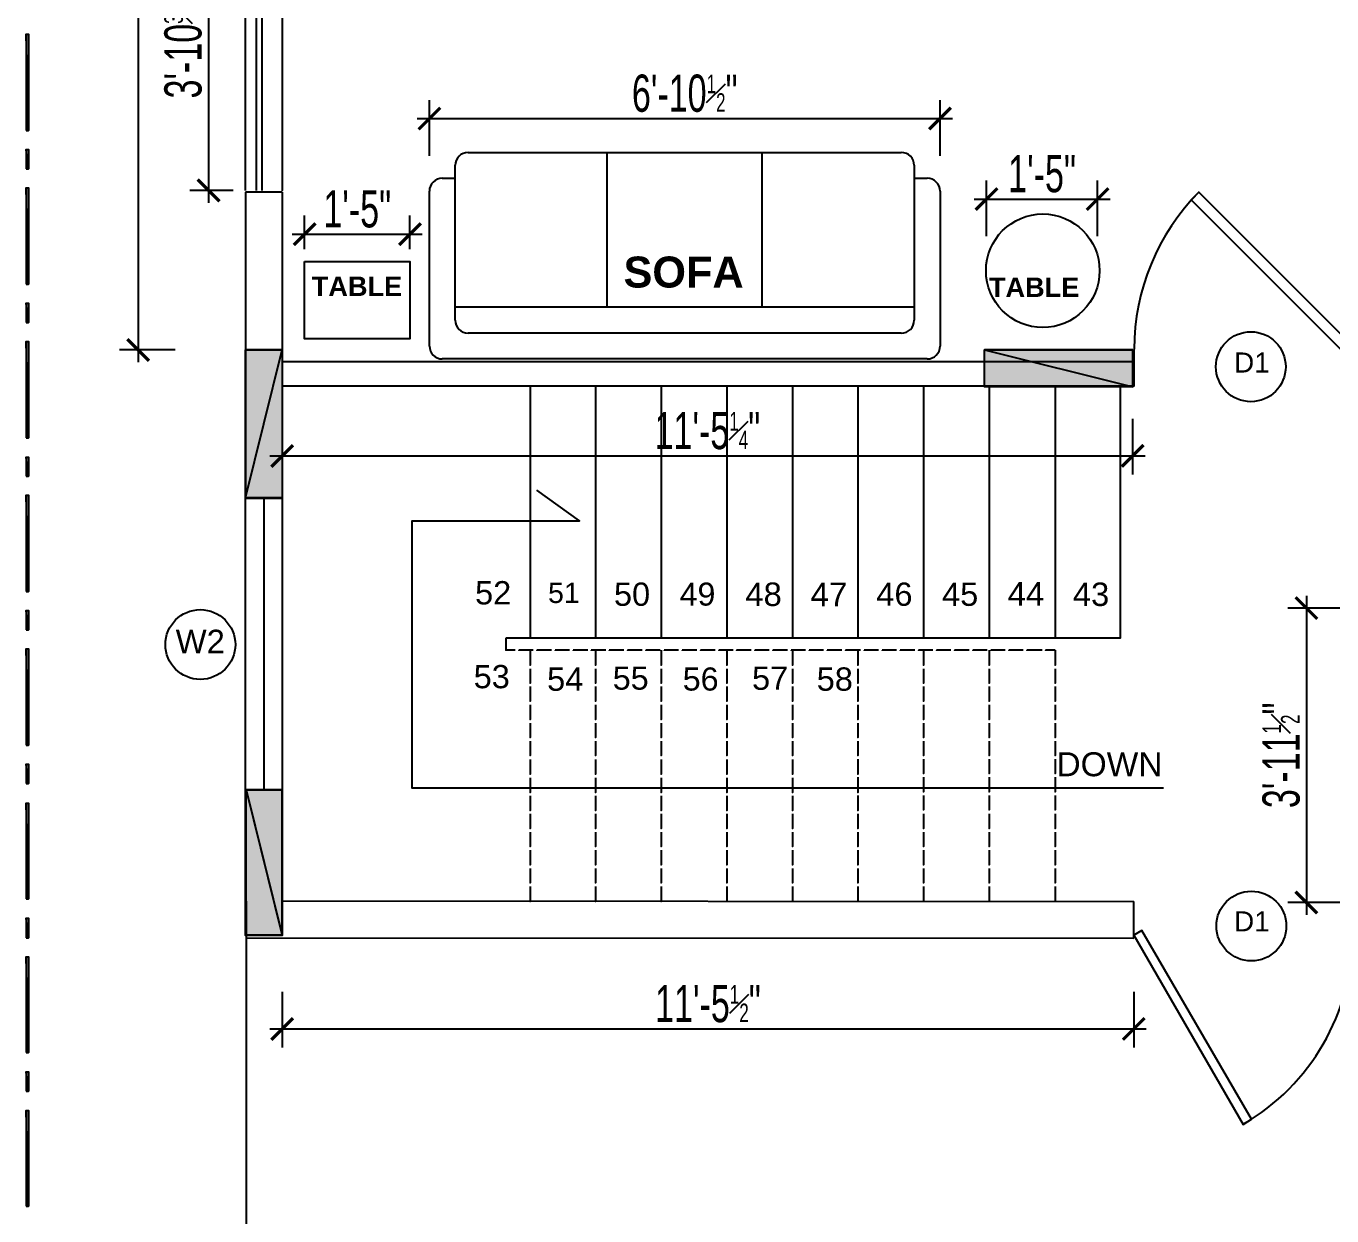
# Model space of a CAD drawing. Header units: feet. Extents: x 2272 to 4893, y 337 to 2916.
# Drawn here: x 4288.6 to 4499.5, y 2298.5 to 2490.6 of the extents above; entities that cross this region are included whole.
import ezdxf

# ---------------------------------------------------------------- set-up
doc = ezdxf.new("R2010")
doc.units = ezdxf.units.FT
doc.layers.add('BNE_COPPER PIPE', color=3, linetype='Continuous')
doc.layers.add('Door', color=15, linetype='Continuous')
doc.styles.add('Arial$001', font='arial.ttf', dxfattribs={"height": 2.98458})
doc.styles.add('For DIM', font='ARIALN.TTF', dxfattribs={"width": 0.8})
doc.styles.get("Standard").update_dxf_attribs({"font": 'arial.ttf'})
doc.dimstyles.new('wor dim1', dxfattribs={"dimtxt": 6, "dimasz": 3.5, "dimexe": 3, "dimexo": 2, "dimgap": 1, "dimtad": 1, "dimzin": 3, "dimdsep": 46, "dimlunit": 4, "dimtxsty": 'For DIM', "dimblk1": 'ARCHTICK', "dimblk2": 'ARCHTICK', "dimsah": 1, "dimcen": 0.0625, "dimdle": 2, "dimclrd": 8, "dimclre": 8, "dimclrt": 4, "dimadec": 0, "dimazin": 0, "dimtfac": 0.5, "dimtofl": 0, "dimtmove": 2, "dimatfit": 3, "dimldrblk": 'ARCHTICK', "dimfxl": 6, "dimfxlon": 1, "dimfrac": 1, "dimtolj": 1, "dimtzin": 1, "dimlwe": -1, "dimarcsym": 0})

# ---------------------------------------------------------------- blocks, each defined once
blk = doc.blocks.new('_ARCHTICK')
at = {"color": 0, "linetype": 'ByBlock', "ltscale": 0.5, "const_width": 0.15}
blk.add_lwpolyline([(-0.5, -0.5), (0.5, 0.5)], dxfattribs=at)
blk = doc.blocks.new('*D121')
at = {"layer": 'BNE_COPPER PIPE', "color": 8, "ltscale": 2, "transparency": 16777216}
for p, q in [((4329.99, 2334.66), (4329.99, 2325.66)), ((4467.48, 2334.66), (4467.48, 2325.66))]:
    blk.add_line(p, q, dxfattribs=at)
at = {"layer": 'BNE_COPPER PIPE', "color": 8, "lineweight": -2, "ltscale": 2, "transparency": 16777216}
blk.add_line((4327.99, 2328.66), (4469.48, 2328.66), dxfattribs=at)
at = {"layer": 'Defpoints', "color": 0, "ltscale": 2, "transparency": 16777216}
for p in [(4329.99, 2349.35), (4467.48, 2349.18), (4467.48, 2328.66)]:
    blk.add_point(p, dxfattribs=at)
at = {"layer": 'BNE_COPPER PIPE', "color": 8, "lineweight": -2, "ltscale": 2, "transparency": 16777216, "xscale": 3.5, "yscale": 3.5, "zscale": 3.5, "rotation": 180}
blk.add_blockref('_ARCHTICK', (4329.99, 2328.66), dxfattribs=at)
at = {"layer": 'BNE_COPPER PIPE', "color": 8, "lineweight": -2, "ltscale": 2, "transparency": 16777216, "xscale": 3.5, "yscale": 3.5, "zscale": 3.5}
blk.add_blockref('_ARCHTICK', (4467.48, 2328.66), dxfattribs=at)
at = {"layer": 'BNE_COPPER PIPE', "color": 0, "ltscale": 2, "transparency": 16777216, "insert": (4398.74, 2332.72), "char_height": 6, "attachment_point": 5, "style": 'For DIM'}
blk.add_mtext('\\A1;11\'-5{\\H0.5x;\\S1#2;}"', dxfattribs=at)
blk = doc.blocks.new('ARCHTICK')
at = {"color": 0, "const_width": 0.15}
blk.add_lwpolyline([(-0.5, -0.5), (0.5, 0.5)], dxfattribs=at)
blk = doc.blocks.new('*D122')
at = {"layer": 'BNE_COPPER PIPE', "color": 8, "lineweight": -2, "ltscale": 2, "transparency": 16777216}
blk.add_line((4495.37, 2398.64), (4495.37, 2347.09), dxfattribs=at)
at = {"layer": 'BNE_COPPER PIPE', "color": 8, "ltscale": 2, "transparency": 16777216}
for p, q in [((4501.37, 2396.64), (4492.37, 2396.64)), ((4501.37, 2349.09), (4492.37, 2349.09))]:
    blk.add_line(p, q, dxfattribs=at)
at = {"layer": 'Defpoints', "color": 0, "ltscale": 2, "transparency": 16777216}
for p in [(4507.66, 2396.64), (4495.37, 2349.09), (4507.66, 2349.09)]:
    blk.add_point(p, dxfattribs=at)
at = {"layer": 'BNE_COPPER PIPE', "color": 8, "lineweight": -2, "ltscale": 2, "transparency": 16777216, "xscale": 3.5, "yscale": 3.5, "zscale": 3.5}
for p, rotation in [((4495.37, 2396.64), 90), ((4495.37, 2349.09), 270)]:
    blk.add_blockref('_ARCHTICK', p, dxfattribs=dict(at, rotation=rotation))
at = {"layer": 'BNE_COPPER PIPE', "color": 0, "ltscale": 2, "transparency": 16777216, "insert": (4491.31, 2372.86), "char_height": 6, "attachment_point": 5, "rotation": 90, "style": 'For DIM'}
blk.add_mtext('\\A1;3\'-11{\\H0.5x;\\S1#2;}"', dxfattribs=at)
blk = doc.blocks.new('*D125')
at = {"layer": 'BNE_COPPER PIPE', "color": 8, "ltscale": 2, "transparency": 16777216}
for p, q in [((4329.99, 2427.21), (4329.99, 2418.21)), ((4467.31, 2427.21), (4467.31, 2418.21))]:
    blk.add_line(p, q, dxfattribs=at)
at = {"layer": 'BNE_COPPER PIPE', "color": 8, "lineweight": -2, "ltscale": 2, "transparency": 16777216}
blk.add_line((4327.99, 2421.21), (4469.31, 2421.21), dxfattribs=at)
at = {"layer": 'Defpoints', "color": 0, "ltscale": 2, "transparency": 16777216}
for p in [(4467.31, 2438.33), (4329.99, 2436.4), (4467.31, 2421.21)]:
    blk.add_point(p, dxfattribs=at)
at = {"layer": 'BNE_COPPER PIPE', "color": 8, "lineweight": -2, "ltscale": 2, "transparency": 16777216, "xscale": 3.5, "yscale": 3.5, "zscale": 3.5, "rotation": 180}
blk.add_blockref('_ARCHTICK', (4329.99, 2421.21), dxfattribs=at)
at = {"layer": 'BNE_COPPER PIPE', "color": 8, "lineweight": -2, "ltscale": 2, "transparency": 16777216, "xscale": 3.5, "yscale": 3.5, "zscale": 3.5}
blk.add_blockref('_ARCHTICK', (4467.31, 2421.21), dxfattribs=at)
at = {"layer": 'BNE_COPPER PIPE', "color": 0, "ltscale": 2, "transparency": 16777216, "insert": (4398.65, 2425.27), "char_height": 6, "attachment_point": 5, "style": 'For DIM'}
blk.add_mtext('\\A1;11\'-5{\\H0.5x;\\S1#4;}"', dxfattribs=at)
blk = doc.blocks.new('*D126')
at = {"layer": 'BNE_COPPER PIPE', "color": 8, "lineweight": -2, "ltscale": 2, "transparency": 16777216}
blk.add_line((4306.72, 2569.78), (4306.72, 2436.33), dxfattribs=at)
at = {"layer": 'BNE_COPPER PIPE', "color": 8, "ltscale": 2, "transparency": 16777216}
for p, q in [((4312.72, 2567.78), (4303.72, 2567.78)), ((4312.72, 2438.33), (4303.72, 2438.33))]:
    blk.add_line(p, q, dxfattribs=at)
at = {"layer": 'Defpoints', "color": 0, "ltscale": 2, "transparency": 16777216}
for p in [(4329.99, 2567.78), (4306.72, 2438.33), (4329.99, 2438.33)]:
    blk.add_point(p, dxfattribs=at)
at = {"layer": 'BNE_COPPER PIPE', "color": 8, "lineweight": -2, "ltscale": 2, "transparency": 16777216, "xscale": 3.5, "yscale": 3.5, "zscale": 3.5}
for p, rotation in [((4306.72, 2567.78), 90), ((4306.72, 2438.33), 270)]:
    blk.add_blockref('_ARCHTICK', p, dxfattribs=dict(at, rotation=rotation))
at = {"layer": 'BNE_COPPER PIPE', "color": 0, "ltscale": 2, "transparency": 16777216, "insert": (4302.66, 2503.05), "char_height": 6, "attachment_point": 5, "rotation": 90, "style": 'For DIM'}
blk.add_mtext('\\A1;10\'-9{\\H0.5x;\\S1#2;}"', dxfattribs=at)
blk = doc.blocks.new('*D127')
at = {"layer": 'BNE_COPPER PIPE', "color": 8, "lineweight": -2, "ltscale": 2, "transparency": 16777216}
blk.add_line((4318.09, 2512.85), (4318.09, 2462.08), dxfattribs=at)
at = {"layer": 'BNE_COPPER PIPE', "color": 8, "ltscale": 2, "transparency": 16777216}
for p, q in [((4322.09, 2510.85), (4315.09, 2510.85)), ((4322.09, 2464.08), (4315.09, 2464.08))]:
    blk.add_line(p, q, dxfattribs=at)
at = {"layer": 'Defpoints', "color": 0, "ltscale": 2, "transparency": 16777216}
for p in [(4324.09, 2510.85), (4318.09, 2464.08), (4324.09, 2464.08)]:
    blk.add_point(p, dxfattribs=at)
at = {"layer": 'BNE_COPPER PIPE', "color": 8, "lineweight": -2, "ltscale": 2, "transparency": 16777216, "xscale": 3.5, "yscale": 3.5, "zscale": 3.5}
for p, rotation in [((4318.09, 2510.85), 90), ((4318.09, 2464.08), 270)]:
    blk.add_blockref('_ARCHTICK', p, dxfattribs=dict(at, rotation=rotation))
at = {"layer": 'BNE_COPPER PIPE', "color": 0, "ltscale": 2, "transparency": 16777216, "insert": (4314, 2487.47), "char_height": 6, "attachment_point": 5, "rotation": 90, "style": 'For DIM'}
blk.add_mtext('\\A1;3\'-10{\\H0.5x;\\S3#4;}"', dxfattribs=at)
blk = doc.blocks.new('sofa 6')
for p, q in [((-1044.4, 890), (1044.4, 890)), ((-1100, 166.9), (-1100, 834.3)), ((1100, 834.3), (1100, 166.9)), ((-933.1, 778.7), (933.1, 778.7)), ((-988.8, 55.6), (-988.8, 723.1)), ((988.8, 723.1), (988.8, 55.6)), ((-988.8, 667.5), (988.8, 667.5)), ((-333.8, 667.5), (-333.8, 0)), ((333.7, 667.5), (333.7, 0)), ((-988.8, 111.2), (-1044.4, 111.2)), ((1044.4, 111.2), (988.8, 111.2)), ((933.1, 0), (-933.1, 0))]:
    blk.add_line(p, q)
for centre, start, end in [((-1044.4, 834.3), 90, 180), ((1044.4, 834.3), 0, 90), ((-933.1, 723.1), 90, 180), ((933.1, 723.1), 0, 90), ((-1044.4, 166.9), 180, 270), ((1044.4, 166.9), 270, 0), ((-933.1, 55.6), 180, 270), ((933.1, 55.6), 270, 0)]:
    blk.add_arc(centre, 55.6, start, end)
blk = doc.blocks.new('*D130')
at = {"layer": 'BNE_COPPER PIPE', "color": 8, "ltscale": 2, "transparency": 16777216}
for p, q in [((4353.76, 2469.69), (4353.76, 2478.69)), ((4436.21, 2469.69), (4436.21, 2478.69))]:
    blk.add_line(p, q, dxfattribs=at)
at = {"layer": 'BNE_COPPER PIPE', "color": 8, "lineweight": -2, "ltscale": 2, "transparency": 16777216}
blk.add_line((4351.76, 2475.69), (4438.21, 2475.69), dxfattribs=at)
at = {"layer": 'Defpoints', "color": 0, "ltscale": 2, "transparency": 16777216}
for p in [(4436.21, 2475.69), (4353.76, 2438.95), (4436.21, 2438.95)]:
    blk.add_point(p, dxfattribs=at)
at = {"layer": 'BNE_COPPER PIPE', "color": 8, "lineweight": -2, "ltscale": 2, "transparency": 16777216, "xscale": 3.5, "yscale": 3.5, "zscale": 3.5, "rotation": 180}
blk.add_blockref('_ARCHTICK', (4353.76, 2475.69), dxfattribs=at)
at = {"layer": 'BNE_COPPER PIPE', "color": 8, "lineweight": -2, "ltscale": 2, "transparency": 16777216, "xscale": 3.5, "yscale": 3.5, "zscale": 3.5}
blk.add_blockref('_ARCHTICK', (4436.21, 2475.69), dxfattribs=at)
at = {"layer": 'BNE_COPPER PIPE', "color": 0, "ltscale": 2, "transparency": 16777216, "insert": (4394.99, 2479.75), "char_height": 6, "attachment_point": 5, "style": 'For DIM'}
blk.add_mtext('\\A1;6\'-10{\\H0.5x;\\S1#2;}"', dxfattribs=at)
blk = doc.blocks.new('*D131')
at = {"layer": 'BNE_COPPER PIPE', "color": 8, "ltscale": 2, "transparency": 16777216}
for p, q in [((4333.61, 2454.59), (4333.61, 2460.02)), ((4350.61, 2454.59), (4350.61, 2460.02))]:
    blk.add_line(p, q, dxfattribs=at)
at = {"layer": 'BNE_COPPER PIPE', "color": 8, "lineweight": -2, "ltscale": 2, "transparency": 16777216}
blk.add_line((4331.61, 2457.02), (4352.61, 2457.02), dxfattribs=at)
at = {"layer": 'Defpoints', "color": 0, "ltscale": 2, "transparency": 16777216}
for p in [(4350.61, 2457.02), (4333.61, 2452.59), (4350.61, 2452.59)]:
    blk.add_point(p, dxfattribs=at)
at = {"layer": 'BNE_COPPER PIPE', "color": 8, "lineweight": -2, "ltscale": 2, "transparency": 16777216, "xscale": 3.5, "yscale": 3.5, "zscale": 3.5, "rotation": 180}
blk.add_blockref('_ARCHTICK', (4333.61, 2457.02), dxfattribs=at)
at = {"layer": 'BNE_COPPER PIPE', "color": 8, "lineweight": -2, "ltscale": 2, "transparency": 16777216, "xscale": 3.5, "yscale": 3.5, "zscale": 3.5}
blk.add_blockref('_ARCHTICK', (4350.61, 2457.02), dxfattribs=at)
at = {"layer": 'BNE_COPPER PIPE', "color": 0, "ltscale": 2, "transparency": 16777216, "insert": (4342.11, 2461.08), "char_height": 6, "attachment_point": 5, "style": 'For DIM'}
blk.add_mtext('\\A1;1\'-5"', dxfattribs=at)
blk = doc.blocks.new('*D120')
at = {"layer": 'BNE_COPPER PIPE', "color": 8, "ltscale": 2, "transparency": 16777216}
for p, q in [((4443.73, 2456.7), (4443.73, 2465.7)), ((4461.66, 2456.7), (4461.66, 2465.7))]:
    blk.add_line(p, q, dxfattribs=at)
at = {"layer": 'BNE_COPPER PIPE', "color": 8, "lineweight": -2, "ltscale": 2, "transparency": 16777216}
blk.add_line((4441.73, 2462.7), (4463.66, 2462.7), dxfattribs=at)
at = {"layer": 'Defpoints', "color": 0, "ltscale": 2, "transparency": 16777216}
for p in [(4461.66, 2462.7), (4443.73, 2451.91), (4461.66, 2451.91)]:
    blk.add_point(p, dxfattribs=at)
at = {"layer": 'BNE_COPPER PIPE', "color": 8, "lineweight": -2, "ltscale": 2, "transparency": 16777216, "xscale": 3.5, "yscale": 3.5, "zscale": 3.5, "rotation": 180}
blk.add_blockref('_ARCHTICK', (4443.73, 2462.7), dxfattribs=at)
at = {"layer": 'BNE_COPPER PIPE', "color": 8, "lineweight": -2, "ltscale": 2, "transparency": 16777216, "xscale": 3.5, "yscale": 3.5, "zscale": 3.5}
blk.add_blockref('_ARCHTICK', (4461.66, 2462.7), dxfattribs=at)
at = {"layer": 'BNE_COPPER PIPE', "color": 0, "ltscale": 2, "transparency": 16777216, "insert": (4452.69, 2466.76), "char_height": 6, "attachment_point": 5, "style": 'For DIM'}
blk.add_mtext('\\A1;1\'-5"', dxfattribs=at)

msp = doc.modelspace()

# ---------------------------------------------------------------- hatches: boundary and pattern name
at = {"true_color": 0x999999, "transparency": 33554687}
h = msp.add_hatch(color=253, dxfattribs=at)
h.paths.add_polyline_path([(4288.637, 2473.774), (4288.996, 2473.774), (4288.637, 2489.311)])
h.paths.add_polyline_path([(4288.996, 2473.774), (4288.637, 2489.311), (4288.996, 2489.311)])
h = msp.add_hatch(color=253, dxfattribs=at)
h.paths.add_polyline_path([(4288.637, 2473.774), (4288.996, 2473.774), (4288.637, 2489.311)])
h.paths.add_polyline_path([(4288.996, 2473.774), (4288.637, 2489.311), (4288.996, 2489.311)])
h = msp.add_hatch(color=253, dxfattribs=at)
h.paths.add_polyline_path([(4288.637, 2467.572), (4288.996, 2467.572), (4288.637, 2470.673)])
h.paths.add_polyline_path([(4288.996, 2467.572), (4288.637, 2470.673), (4288.996, 2470.673)])
h = msp.add_hatch(color=253, dxfattribs=at)
h.paths.add_polyline_path([(4288.637, 2467.572), (4288.996, 2467.572), (4288.637, 2470.673)])
h.paths.add_polyline_path([(4288.996, 2467.572), (4288.637, 2470.673), (4288.996, 2470.673)])
h = msp.add_hatch(color=253, dxfattribs=at)
h.paths.add_polyline_path([(4288.637, 2448.934), (4288.996, 2448.934), (4288.637, 2464.504)])
h.paths.add_polyline_path([(4288.996, 2448.934), (4288.637, 2464.504), (4288.996, 2464.504)])
h = msp.add_hatch(color=253, dxfattribs=at)
h.paths.add_polyline_path([(4288.637, 2448.934), (4288.996, 2448.934), (4288.637, 2464.504)])
h.paths.add_polyline_path([(4288.996, 2448.934), (4288.637, 2464.504), (4288.996, 2464.504)])
h = msp.add_hatch(color=253, dxfattribs=at)
h.paths.add_polyline_path([(4288.637, 2442.765), (4288.996, 2442.765), (4288.637, 2445.866)])
h.paths.add_polyline_path([(4288.996, 2442.765), (4288.637, 2445.866), (4288.996, 2445.866)])
h = msp.add_hatch(color=253, dxfattribs=at)
h.paths.add_polyline_path([(4288.637, 2442.765), (4288.996, 2442.765), (4288.637, 2445.866)])
h.paths.add_polyline_path([(4288.996, 2442.765), (4288.637, 2445.866), (4288.996, 2445.866)])
h = msp.add_hatch(color=253, dxfattribs=at)
h.paths.add_polyline_path([(4288.637, 2424.127), (4288.996, 2424.127), (4288.637, 2439.664)])
h.paths.add_polyline_path([(4288.996, 2424.127), (4288.637, 2439.664), (4288.996, 2439.664)])
h = msp.add_hatch(color=253, dxfattribs=at)
h.paths.add_polyline_path([(4288.637, 2424.127), (4288.996, 2424.127), (4288.637, 2439.664)])
h.paths.add_polyline_path([(4288.996, 2424.127), (4288.637, 2439.664), (4288.996, 2439.664)])
at = {"true_color": 0x4d4d4d, "transparency": 33554687}
h = msp.add_hatch(color=251, dxfattribs=at)
h.paths.add_polyline_path([(4324.085, 2438.326), (4324.085, 2414.433), (4329.993, 2438.326)])
h.paths.add_polyline_path([(4324.085, 2414.433), (4329.993, 2438.326), (4329.993, 2414.433)])
h = msp.add_hatch(color=251, dxfattribs=at)
h.paths.add_polyline_path([(4467.314, 2438.326), (4443.388, 2438.326), (4467.314, 2432.385)])
h.paths.add_polyline_path([(4443.388, 2438.326), (4467.314, 2432.385), (4443.388, 2432.385)])
at = {"true_color": 0x999999, "transparency": 33554687}
h = msp.add_hatch(color=253, dxfattribs=at)
h.paths.add_polyline_path([(4288.637, 2417.958), (4288.996, 2417.958), (4288.637, 2421.026)])
h.paths.add_polyline_path([(4288.996, 2417.958), (4288.637, 2421.026), (4288.996, 2421.026)])
h = msp.add_hatch(color=253, dxfattribs=at)
h.paths.add_polyline_path([(4288.637, 2417.958), (4288.996, 2417.958), (4288.637, 2421.026)])
h.paths.add_polyline_path([(4288.996, 2417.958), (4288.637, 2421.026), (4288.996, 2421.026)])
h = msp.add_hatch(color=253, dxfattribs=at)
h.paths.add_polyline_path([(4288.637, 2399.32), (4288.996, 2399.32), (4288.637, 2414.857)])
h.paths.add_polyline_path([(4288.996, 2399.32), (4288.637, 2414.857), (4288.996, 2414.857)])
h = msp.add_hatch(color=253, dxfattribs=at)
h.paths.add_polyline_path([(4288.637, 2399.32), (4288.996, 2399.32), (4288.637, 2414.857)])
h.paths.add_polyline_path([(4288.996, 2399.32), (4288.637, 2414.857), (4288.996, 2414.857)])
h = msp.add_hatch(color=253, dxfattribs=at)
h.paths.add_polyline_path([(4288.637, 2393.118), (4288.996, 2393.118), (4288.637, 2396.219)])
h.paths.add_polyline_path([(4288.996, 2393.118), (4288.637, 2396.219), (4288.996, 2396.219)])
h = msp.add_hatch(color=253, dxfattribs=at)
h.paths.add_polyline_path([(4288.637, 2393.118), (4288.996, 2393.118), (4288.637, 2396.219)])
h.paths.add_polyline_path([(4288.996, 2393.118), (4288.637, 2396.219), (4288.996, 2396.219)])
h = msp.add_hatch(color=253, dxfattribs=at)
h.paths.add_polyline_path([(4288.637, 2374.48), (4288.996, 2374.48), (4288.637, 2390.05)])
h.paths.add_polyline_path([(4288.996, 2374.48), (4288.637, 2390.05), (4288.996, 2390.05)])
h = msp.add_hatch(color=253, dxfattribs=at)
h.paths.add_polyline_path([(4288.637, 2374.48), (4288.996, 2374.48), (4288.637, 2390.05)])
h.paths.add_polyline_path([(4288.996, 2374.48), (4288.637, 2390.05), (4288.996, 2390.05)])
h = msp.add_hatch(color=253, dxfattribs=at)
h.paths.add_polyline_path([(4288.637, 2368.311), (4288.996, 2368.311), (4288.637, 2371.412)])
h.paths.add_polyline_path([(4288.996, 2368.311), (4288.637, 2371.412), (4288.996, 2371.412)])
h = msp.add_hatch(color=253, dxfattribs=at)
h.paths.add_polyline_path([(4288.637, 2368.311), (4288.996, 2368.311), (4288.637, 2371.412)])
h.paths.add_polyline_path([(4288.996, 2368.311), (4288.637, 2371.412), (4288.996, 2371.412)])
at = {"true_color": 0x4d4d4d, "transparency": 33554687}
h = msp.add_hatch(color=251, dxfattribs=at)
h.paths.add_polyline_path([(4329.993, 2367.299), (4324.15, 2367.299), (4329.993, 2343.83)])
h.paths.add_polyline_path([(4324.15, 2367.299), (4329.993, 2343.83), (4324.15, 2343.83)])
h = msp.add_hatch(color=251, dxfattribs=at)
h.paths.add_polyline_path([(4329.993, 2367.299), (4324.15, 2367.299), (4329.993, 2343.732)])
h.paths.add_polyline_path([(4324.15, 2367.299), (4329.993, 2343.732), (4324.15, 2343.732)])
at = {"true_color": 0x999999, "transparency": 33554687}
h = msp.add_hatch(color=253, dxfattribs=at)
h.paths.add_polyline_path([(4288.637, 2349.673), (4288.996, 2349.673), (4288.637, 2365.145)])
h.paths.add_polyline_path([(4288.996, 2349.673), (4288.637, 2365.145), (4288.996, 2365.145)])
h = msp.add_hatch(color=253, dxfattribs=at)
h.paths.add_polyline_path([(4288.637, 2349.673), (4288.996, 2349.673), (4288.637, 2365.145)])
h.paths.add_polyline_path([(4288.996, 2349.673), (4288.637, 2365.145), (4288.996, 2365.145)])
h = msp.add_hatch(color=253, dxfattribs=at)
h.paths.add_polyline_path([(4288.637, 2343.406), (4288.996, 2343.406), (4288.637, 2346.572)])
h.paths.add_polyline_path([(4288.996, 2343.406), (4288.637, 2346.572), (4288.996, 2346.572)])
h = msp.add_hatch(color=253, dxfattribs=at)
h.paths.add_polyline_path([(4288.637, 2343.406), (4288.996, 2343.406), (4288.637, 2346.572)])
h.paths.add_polyline_path([(4288.996, 2343.406), (4288.637, 2346.572), (4288.996, 2346.572)])
h = msp.add_hatch(color=253, dxfattribs=at)
h.paths.add_polyline_path([(4288.637, 2324.866), (4288.996, 2324.866), (4288.637, 2340.305)])
h.paths.add_polyline_path([(4288.996, 2324.866), (4288.637, 2340.305), (4288.996, 2340.305)])
h = msp.add_hatch(color=253, dxfattribs=at)
h.paths.add_polyline_path([(4288.637, 2324.866), (4288.996, 2324.866), (4288.637, 2340.305)])
h.paths.add_polyline_path([(4288.996, 2324.866), (4288.637, 2340.305), (4288.996, 2340.305)])
h = msp.add_hatch(color=253, dxfattribs=at)
h.paths.add_polyline_path([(4288.637, 2318.599), (4288.996, 2318.599), (4288.637, 2321.765)])
h.paths.add_polyline_path([(4288.996, 2318.599), (4288.637, 2321.765), (4288.996, 2321.765)])
h = msp.add_hatch(color=253, dxfattribs=at)
h.paths.add_polyline_path([(4288.637, 2318.599), (4288.996, 2318.599), (4288.637, 2321.765)])
h.paths.add_polyline_path([(4288.996, 2318.599), (4288.637, 2321.765), (4288.996, 2321.765)])
h = msp.add_hatch(color=253, dxfattribs=at)
h.paths.add_polyline_path([(4288.637, 2300.026), (4288.996, 2300.026), (4288.637, 2315.498)])
h.paths.add_polyline_path([(4288.996, 2300.026), (4288.637, 2315.498), (4288.996, 2315.498)])
h = msp.add_hatch(color=253, dxfattribs=at)
h.paths.add_polyline_path([(4288.637, 2300.026), (4288.996, 2300.026), (4288.637, 2315.498)])
h.paths.add_polyline_path([(4288.996, 2300.026), (4288.637, 2315.498), (4288.996, 2315.498)])

# ---------------------------------------------------------------- linework, layer by layer
at = {"color": 253, "linetype": 'Continuous', "lineweight": -2, "true_color": 0x999999, "transparency": 33554687}
for points in [[(4324.085, 2464.079), (4324.085, 2510.854), (4324.085, 2510.854)], [(4325.815, 2464.079), (4325.815, 2510.854), (4325.815, 2510.854)], [(4326.762, 2464.079), (4326.762, 2510.854), (4326.762, 2510.854)], [(4329.993, 2510.854), (4329.993, 2464.079), (4329.993, 2464.079)], [(4329.993, 2463.818), (4324.085, 2463.818), (4324.085, 2463.818)], [(4324.085, 2463.818), (4324.085, 2414.367), (4324.085, 2414.367)], [(4329.993, 2463.818), (4329.993, 2436.4), (4329.993, 2436.4)], [(4467.477, 2438.424), (4467.477, 2432.483), (4467.477, 2432.483)], [(4467.477, 2436.4), (4329.993, 2436.4), (4329.993, 2436.4)], [(4467.477, 2432.483), (4467.477, 2436.4), (4467.477, 2436.4)], [(4329.993, 2432.483), (4329.993, 2414.367), (4329.993, 2414.367)], [(4467.477, 2432.483), (4329.993, 2432.483), (4329.993, 2432.483)], [(4370.044, 2432.483), (4370.044, 2391.78), (4370.044, 2391.78)], [(4380.554, 2432.483), (4380.554, 2391.78), (4380.554, 2391.78)], [(4391.162, 2432.483), (4391.162, 2391.78), (4391.162, 2391.78)], [(4401.803, 2432.483), (4401.803, 2391.78), (4401.803, 2391.78)], [(4412.412, 2432.483), (4412.412, 2391.78), (4412.412, 2391.78)], [(4422.922, 2432.483), (4422.922, 2391.78), (4422.922, 2391.78)], [(4433.53, 2432.483), (4433.53, 2391.78), (4433.53, 2391.78)], [(4444.139, 2432.483), (4444.139, 2391.78), (4444.139, 2391.78)], [(4454.78, 2432.483), (4454.78, 2391.78), (4454.78, 2391.78)], [(4465.29, 2432.483), (4465.29, 2391.78), (4465.29, 2391.78)], [(4329.993, 2414.367), (4324.085, 2414.367), (4324.085, 2414.367)], [(4327.088, 2367.299), (4327.088, 2414.367), (4327.088, 2414.367)], [(4472.308, 2367.56), (4350.981, 2367.56), (4350.981, 2410.744), (4377.975, 2410.744), (4371.121, 2415.673)], [(4366.094, 2391.78), (4366.094, 2389.854), (4366.094, 2389.854)], [(4465.29, 2391.78), (4366.094, 2391.78), (4366.094, 2391.78)], [(4367.596, 2389.854), (4366.094, 2389.854), (4366.094, 2389.854)], [(4370.533, 2389.854), (4368.183, 2389.854), (4368.183, 2389.854)], [(4370.044, 2389.854), (4370.044, 2387.438), (4370.044, 2387.438)], [(4373.471, 2389.854), (4371.121, 2389.854), (4371.121, 2389.854)], [(4376.376, 2389.854), (4374.059, 2389.854), (4374.059, 2389.854)], [(4379.314, 2389.854), (4376.964, 2389.854), (4376.964, 2389.854)], [(4382.219, 2389.854), (4379.901, 2389.854), (4379.901, 2389.854)], [(4380.554, 2389.854), (4380.554, 2387.438), (4380.554, 2387.438)], [(4385.156, 2389.854), (4382.806, 2389.854), (4382.806, 2389.854)], [(4388.094, 2389.854), (4385.744, 2389.854), (4385.744, 2389.854)], [(4390.999, 2389.854), (4388.682, 2389.854), (4388.682, 2389.854)], [(4391.162, 2389.854), (4391.162, 2387.438), (4391.162, 2387.438)], [(4394.002, 2389.854), (4391.685, 2389.854), (4391.685, 2389.854)], [(4396.94, 2389.854), (4394.59, 2389.854), (4394.59, 2389.854)], [(4399.878, 2389.854), (4397.527, 2389.854), (4397.527, 2389.854)], [(4402.783, 2389.854), (4400.465, 2389.854), (4400.465, 2389.854)], [(4401.803, 2389.854), (4401.803, 2387.438), (4401.803, 2387.438)], [(4405.72, 2389.854), (4403.37, 2389.854), (4403.37, 2389.854)], [(4408.625, 2389.854), (4406.308, 2389.854), (4406.308, 2389.854)], [(4411.563, 2389.854), (4409.213, 2389.854), (4409.213, 2389.854)], [(4414.501, 2389.854), (4412.151, 2389.854), (4412.151, 2389.854)], [(4412.412, 2389.854), (4412.412, 2387.438), (4412.412, 2387.438)], [(4417.406, 2389.854), (4415.088, 2389.854), (4415.088, 2389.854)], [(4420.343, 2389.854), (4417.993, 2389.854), (4417.993, 2389.854)], [(4423.346, 2389.854), (4420.931, 2389.854), (4420.931, 2389.854)], [(4422.922, 2389.854), (4422.922, 2387.438), (4422.922, 2387.438)], [(4422.922, 2389.854), (4422.922, 2387.438), (4422.922, 2387.438)], [(4426.284, 2389.854), (4423.934, 2389.854), (4423.934, 2389.854)], [(4429.189, 2389.854), (4426.872, 2389.854), (4426.872, 2389.854)], [(4432.127, 2389.854), (4429.777, 2389.854), (4429.777, 2389.854)], [(4435.032, 2389.854), (4432.714, 2389.854), (4432.714, 2389.854)], [(4433.53, 2389.854), (4433.53, 2387.438), (4433.53, 2387.438)], [(4437.97, 2389.854), (4435.619, 2389.854), (4435.619, 2389.854)], [(4440.907, 2389.854), (4438.557, 2389.854), (4438.557, 2389.854)], [(4443.812, 2389.854), (4441.495, 2389.854), (4441.495, 2389.854)], [(4444.139, 2389.854), (4444.139, 2387.438), (4444.139, 2387.438)], [(4446.75, 2389.854), (4444.4, 2389.854), (4444.4, 2389.854)], [(4449.655, 2389.854), (4447.338, 2389.854), (4447.338, 2389.854)], [(4452.691, 2389.854), (4450.243, 2389.854), (4450.243, 2389.854)], [(4454.78, 2389.854), (4453.246, 2389.854), (4453.246, 2389.854)], [(4454.78, 2389.854), (4454.78, 2387.438), (4454.78, 2387.438)], [(4370.044, 2386.851), (4370.044, 2384.533), (4370.044, 2384.533)], [(4380.554, 2386.851), (4380.554, 2384.533), (4380.554, 2384.533)], [(4391.162, 2386.851), (4391.162, 2384.533), (4391.162, 2384.533)], [(4401.803, 2386.851), (4401.803, 2384.533), (4401.803, 2384.533)], [(4412.412, 2386.851), (4412.412, 2384.533), (4412.412, 2384.533)], [(4422.922, 2386.851), (4422.922, 2384.533), (4422.922, 2384.533)], [(4422.922, 2386.851), (4422.922, 2384.533), (4422.922, 2384.533)], [(4433.53, 2386.851), (4433.53, 2384.533), (4433.53, 2384.533)], [(4444.139, 2386.851), (4444.139, 2384.533), (4444.139, 2384.533)], [(4454.78, 2386.851), (4454.78, 2384.533), (4454.78, 2384.533)], [(4370.044, 2383.946), (4370.044, 2381.596), (4370.044, 2381.596)], [(4380.554, 2383.946), (4380.554, 2381.596), (4380.554, 2381.596)], [(4391.162, 2383.946), (4391.162, 2381.596), (4391.162, 2381.596)], [(4401.803, 2383.946), (4401.803, 2381.596), (4401.803, 2381.596)], [(4412.412, 2383.946), (4412.412, 2381.596), (4412.412, 2381.596)], [(4422.922, 2383.946), (4422.922, 2381.596), (4422.922, 2381.596)], [(4422.922, 2383.946), (4422.922, 2381.596), (4422.922, 2381.596)], [(4433.53, 2383.946), (4433.53, 2381.596), (4433.53, 2381.596)], [(4444.139, 2383.946), (4444.139, 2381.596), (4444.139, 2381.596)], [(4454.78, 2383.946), (4454.78, 2381.596), (4454.78, 2381.596)], [(4370.044, 2381.008), (4370.044, 2378.658), (4370.044, 2378.658)], [(4380.554, 2381.008), (4380.554, 2378.658), (4380.554, 2378.658)], [(4391.162, 2381.008), (4391.162, 2378.658), (4391.162, 2378.658)], [(4401.803, 2381.008), (4401.803, 2378.658), (4401.803, 2378.658)], [(4412.412, 2381.008), (4412.412, 2378.658), (4412.412, 2378.658)], [(4422.922, 2381.008), (4422.922, 2378.658), (4422.922, 2378.658)], [(4422.922, 2381.008), (4422.922, 2378.658), (4422.922, 2378.658)], [(4433.53, 2381.008), (4433.53, 2378.658), (4433.53, 2378.658)], [(4444.139, 2381.008), (4444.139, 2378.658), (4444.139, 2378.658)], [(4454.78, 2381.008), (4454.78, 2378.658), (4454.78, 2378.658)], [(4370.044, 2378.07), (4370.044, 2375.753), (4370.044, 2375.753)], [(4380.554, 2378.07), (4380.554, 2375.753), (4380.554, 2375.753)], [(4391.162, 2378.07), (4391.162, 2375.753), (4391.162, 2375.753)], [(4401.803, 2378.07), (4401.803, 2375.753), (4401.803, 2375.753)], [(4412.412, 2378.07), (4412.412, 2375.753), (4412.412, 2375.753)], [(4422.922, 2378.07), (4422.922, 2375.753), (4422.922, 2375.753)], [(4422.922, 2378.07), (4422.922, 2375.753), (4422.922, 2375.753)], [(4433.53, 2378.07), (4433.53, 2375.753), (4433.53, 2375.753)], [(4444.139, 2378.07), (4444.139, 2375.753), (4444.139, 2375.753)], [(4454.78, 2378.07), (4454.78, 2375.753), (4454.78, 2375.753)], [(4370.044, 2375.165), (4370.044, 2372.815), (4370.044, 2372.815)], [(4380.554, 2375.165), (4380.554, 2372.815), (4380.554, 2372.815)], [(4391.162, 2375.165), (4391.162, 2372.815), (4391.162, 2372.815)], [(4401.803, 2375.165), (4401.803, 2372.815), (4401.803, 2372.815)], [(4412.412, 2375.165), (4412.412, 2372.815), (4412.412, 2372.815)], [(4422.922, 2375.165), (4422.922, 2372.815), (4422.922, 2372.815)], [(4422.922, 2375.165), (4422.922, 2372.815), (4422.922, 2372.815)], [(4433.53, 2375.165), (4433.53, 2372.815), (4433.53, 2372.815)], [(4444.139, 2375.165), (4444.139, 2372.815), (4444.139, 2372.815)], [(4454.78, 2375.165), (4454.78, 2372.815), (4454.78, 2372.815)], [(4370.044, 2372.162), (4370.044, 2369.812), (4370.044, 2369.812)], [(4380.554, 2372.162), (4380.554, 2369.812), (4380.554, 2369.812)], [(4391.162, 2372.162), (4391.162, 2369.812), (4391.162, 2369.812)], [(4401.803, 2372.162), (4401.803, 2369.812), (4401.803, 2369.812)], [(4412.412, 2372.162), (4412.412, 2369.812), (4412.412, 2369.812)], [(4422.922, 2372.228), (4422.922, 2369.91), (4422.922, 2369.91)], [(4422.922, 2372.162), (4422.922, 2369.812), (4422.922, 2369.812)], [(4433.53, 2372.228), (4433.53, 2369.91), (4433.53, 2369.91)], [(4444.139, 2372.228), (4444.139, 2369.91), (4444.139, 2369.91)], [(4454.78, 2372.228), (4454.78, 2369.91), (4454.78, 2369.91)], [(4370.044, 2369.225), (4370.044, 2366.875), (4370.044, 2366.875)], [(4380.554, 2369.225), (4380.554, 2366.875), (4380.554, 2366.875)], [(4391.162, 2369.225), (4391.162, 2366.875), (4391.162, 2366.875)], [(4401.803, 2369.225), (4401.803, 2366.875), (4401.803, 2366.875)], [(4412.412, 2369.225), (4412.412, 2366.875), (4412.412, 2366.875)], [(4422.922, 2369.323), (4422.922, 2366.973), (4422.922, 2366.973)], [(4422.922, 2369.225), (4422.922, 2366.875), (4422.922, 2366.875)], [(4433.53, 2369.323), (4433.53, 2366.973), (4433.53, 2366.973)], [(4444.139, 2369.323), (4444.139, 2366.973), (4444.139, 2366.973)], [(4454.78, 2369.323), (4454.78, 2366.973), (4454.78, 2366.973)], [(4329.993, 2367.299), (4324.085, 2367.299), (4324.085, 2367.299)], [(4324.085, 2367.299), (4324.15, 2343.406), (4467.477, 2343.34)], [(4329.993, 2367.299), (4329.993, 2349.248), (4329.993, 2349.248)], [(4370.044, 2366.32), (4370.044, 2363.97), (4370.044, 2363.97)], [(4380.554, 2366.32), (4380.554, 2363.97), (4380.554, 2363.97)], [(4391.162, 2366.32), (4391.162, 2363.97), (4391.162, 2363.97)], [(4401.803, 2366.32), (4401.803, 2363.97), (4401.803, 2363.97)], [(4412.412, 2366.32), (4412.412, 2363.97), (4412.412, 2363.97)], [(4422.922, 2366.385), (4422.922, 2364.035), (4422.922, 2364.035)], [(4422.922, 2366.32), (4422.922, 2363.97), (4422.922, 2363.97)], [(4433.53, 2366.385), (4433.53, 2364.035), (4433.53, 2364.035)], [(4444.139, 2366.385), (4444.139, 2364.035), (4444.139, 2364.035)], [(4454.78, 2366.385), (4454.78, 2364.035), (4454.78, 2364.035)], [(4370.044, 2363.382), (4370.044, 2361.032), (4370.044, 2361.032)], [(4380.554, 2363.382), (4380.554, 2361.032), (4380.554, 2361.032)], [(4391.162, 2363.382), (4391.162, 2361.032), (4391.162, 2361.032)], [(4401.803, 2363.382), (4401.803, 2361.032), (4401.803, 2361.032)], [(4412.412, 2363.382), (4412.412, 2361.032), (4412.412, 2361.032)], [(4422.922, 2363.382), (4422.922, 2361.032), (4422.922, 2361.032)], [(4422.922, 2363.382), (4422.922, 2361.032), (4422.922, 2361.032)], [(4433.53, 2363.382), (4433.53, 2361.032), (4433.53, 2361.032)], [(4444.139, 2363.382), (4444.139, 2361.032), (4444.139, 2361.032)], [(4454.78, 2363.382), (4454.78, 2361.032), (4454.78, 2361.032)], [(4370.044, 2360.444), (4370.044, 2358.127), (4370.044, 2358.127)], [(4380.554, 2360.444), (4380.554, 2358.127), (4380.554, 2358.127)], [(4391.162, 2360.444), (4391.162, 2358.127), (4391.162, 2358.127)], [(4401.803, 2360.444), (4401.803, 2358.127), (4401.803, 2358.127)], [(4412.412, 2360.444), (4412.412, 2358.127), (4412.412, 2358.127)], [(4422.922, 2360.444), (4422.922, 2358.127), (4422.922, 2358.127)], [(4422.922, 2360.444), (4422.922, 2358.127), (4422.922, 2358.127)], [(4433.53, 2360.444), (4433.53, 2358.127), (4433.53, 2358.127)], [(4444.139, 2360.444), (4444.139, 2358.127), (4444.139, 2358.127)], [(4454.78, 2360.444), (4454.78, 2358.127), (4454.78, 2358.127)], [(4370.044, 2357.539), (4370.044, 2355.189), (4370.044, 2355.189)], [(4380.554, 2357.539), (4380.554, 2355.189), (4380.554, 2355.189)], [(4391.162, 2357.539), (4391.162, 2355.189), (4391.162, 2355.189)], [(4401.803, 2357.539), (4401.803, 2355.189), (4401.803, 2355.189)], [(4412.412, 2357.539), (4412.412, 2355.189), (4412.412, 2355.189)], [(4422.922, 2357.539), (4422.922, 2355.189), (4422.922, 2355.189)], [(4422.922, 2357.539), (4422.922, 2355.189), (4422.922, 2355.189)], [(4433.53, 2357.539), (4433.53, 2355.189), (4433.53, 2355.189)], [(4444.139, 2357.539), (4444.139, 2355.189), (4444.139, 2355.189)], [(4454.78, 2357.539), (4454.78, 2355.189), (4454.78, 2355.189)], [(4370.044, 2354.602), (4370.044, 2352.251), (4370.044, 2352.251)], [(4380.554, 2354.602), (4380.554, 2352.251), (4380.554, 2352.251)], [(4391.162, 2354.602), (4391.162, 2352.251), (4391.162, 2352.251)], [(4401.803, 2354.602), (4401.803, 2352.251), (4401.803, 2352.251)], [(4412.412, 2354.602), (4412.412, 2352.251), (4412.412, 2352.251)], [(4422.922, 2354.602), (4422.922, 2352.251), (4422.922, 2352.251)], [(4422.922, 2354.602), (4422.922, 2352.251), (4422.922, 2352.251)], [(4433.53, 2354.602), (4433.53, 2352.251), (4433.53, 2352.251)], [(4444.139, 2354.602), (4444.139, 2352.251), (4444.139, 2352.251)], [(4454.78, 2354.602), (4454.78, 2352.251), (4454.78, 2352.251)], [(4370.044, 2351.697), (4370.044, 2349.248), (4370.044, 2349.248)], [(4380.554, 2351.697), (4380.554, 2349.248), (4380.554, 2349.248)], [(4391.162, 2351.697), (4391.162, 2349.248), (4391.162, 2349.248)], [(4401.803, 2351.697), (4401.803, 2349.248), (4401.803, 2349.248)], [(4412.412, 2351.697), (4412.412, 2349.248), (4412.412, 2349.248)], [(4422.922, 2351.697), (4422.922, 2349.248), (4422.922, 2349.248)], [(4422.922, 2351.697), (4422.922, 2349.248), (4422.922, 2349.248)], [(4433.53, 2351.697), (4433.53, 2349.248), (4433.53, 2349.248)], [(4444.139, 2351.697), (4444.139, 2349.248), (4444.139, 2349.248)], [(4454.78, 2351.697), (4454.78, 2349.248), (4454.78, 2349.248)], [(4329.993, 2349.346), (4467.477, 2349.248), (4467.477, 2349.248)], [(4467.477, 2343.34), (4467.477, 2349.183), (4467.477, 2349.183)], [(4467.477, 2343.83), (4467.477, 2349.085), (4467.477, 2349.085)], [(4324.15, 2343.406), (4324.15, 2171.943), (4324.15, 2171.943)]]:
    msp.add_lwpolyline(points, dxfattribs=at)
for points in [[(4288.637, 2473.774), (4288.996, 2473.774), (4288.637, 2489.311)], [(4288.996, 2473.774), (4288.637, 2489.311), (4288.996, 2489.311)], [(4288.637, 2473.774), (4288.996, 2473.774), (4288.637, 2489.311)], [(4288.996, 2473.774), (4288.637, 2489.311), (4288.996, 2489.311)], [(4288.637, 2467.572), (4288.996, 2467.572), (4288.637, 2470.673)], [(4288.996, 2467.572), (4288.637, 2470.673), (4288.996, 2470.673)], [(4288.637, 2467.572), (4288.996, 2467.572), (4288.637, 2470.673)], [(4288.996, 2467.572), (4288.637, 2470.673), (4288.996, 2470.673)], [(4288.637, 2448.934), (4288.996, 2448.934), (4288.637, 2464.504)], [(4288.996, 2448.934), (4288.637, 2464.504), (4288.996, 2464.504)], [(4288.637, 2448.934), (4288.996, 2448.934), (4288.637, 2464.504)], [(4288.996, 2448.934), (4288.637, 2464.504), (4288.996, 2464.504)], [(4503.382, 2438.424), (4477.987, 2463.818), (4476.747, 2462.578), (4502.142, 2437.151)], [(4288.637, 2442.765), (4288.996, 2442.765), (4288.637, 2445.866)], [(4288.996, 2442.765), (4288.637, 2445.866), (4288.996, 2445.866)], [(4288.637, 2442.765), (4288.996, 2442.765), (4288.637, 2445.866)], [(4288.996, 2442.765), (4288.637, 2445.866), (4288.996, 2445.866)], [(4288.637, 2424.127), (4288.996, 2424.127), (4288.637, 2439.664)], [(4288.996, 2424.127), (4288.637, 2439.664), (4288.996, 2439.664)], [(4288.637, 2424.127), (4288.996, 2424.127), (4288.637, 2439.664)], [(4288.996, 2424.127), (4288.637, 2439.664), (4288.996, 2439.664)], [(4324.085, 2438.326), (4329.993, 2438.326), (4329.993, 2414.433), (4324.085, 2414.433)], [(4467.314, 2438.326), (4467.314, 2432.385), (4443.388, 2432.385), (4443.388, 2438.326)], [(4288.637, 2417.958), (4288.996, 2417.958), (4288.637, 2421.026)], [(4288.996, 2417.958), (4288.637, 2421.026), (4288.996, 2421.026)], [(4288.637, 2417.958), (4288.996, 2417.958), (4288.637, 2421.026)], [(4288.996, 2417.958), (4288.637, 2421.026), (4288.996, 2421.026)], [(4288.637, 2399.32), (4288.996, 2399.32), (4288.637, 2414.857)], [(4288.996, 2399.32), (4288.637, 2414.857), (4288.996, 2414.857)], [(4288.637, 2399.32), (4288.996, 2399.32), (4288.637, 2414.857)], [(4288.996, 2399.32), (4288.637, 2414.857), (4288.996, 2414.857)], [(4329.993, 2414.367), (4329.993, 2367.299), (4324.085, 2367.299), (4324.085, 2414.367)], [(4288.637, 2393.118), (4288.996, 2393.118), (4288.637, 2396.219)], [(4288.996, 2393.118), (4288.637, 2396.219), (4288.996, 2396.219)], [(4288.637, 2393.118), (4288.996, 2393.118), (4288.637, 2396.219)], [(4288.996, 2393.118), (4288.637, 2396.219), (4288.996, 2396.219)], [(4288.637, 2374.48), (4288.996, 2374.48), (4288.637, 2390.05)], [(4288.996, 2374.48), (4288.637, 2390.05), (4288.996, 2390.05)], [(4288.637, 2374.48), (4288.996, 2374.48), (4288.637, 2390.05)], [(4288.996, 2374.48), (4288.637, 2390.05), (4288.996, 2390.05)], [(4288.637, 2368.311), (4288.996, 2368.311), (4288.637, 2371.412)], [(4288.996, 2368.311), (4288.637, 2371.412), (4288.996, 2371.412)], [(4288.637, 2368.311), (4288.996, 2368.311), (4288.637, 2371.412)], [(4288.996, 2368.311), (4288.637, 2371.412), (4288.996, 2371.412)], [(4324.085, 2367.299), (4329.993, 2367.299), (4329.993, 2343.83), (4324.085, 2343.83)], [(4324.085, 2367.299), (4329.993, 2367.299), (4329.993, 2343.732), (4324.085, 2343.732)], [(4288.637, 2349.673), (4288.996, 2349.673), (4288.637, 2365.145)], [(4288.996, 2349.673), (4288.637, 2365.145), (4288.996, 2365.145)], [(4288.637, 2349.673), (4288.996, 2349.673), (4288.637, 2365.145)], [(4288.996, 2349.673), (4288.637, 2365.145), (4288.996, 2365.145)], [(4288.637, 2343.406), (4288.996, 2343.406), (4288.637, 2346.572)], [(4288.996, 2343.406), (4288.637, 2346.572), (4288.996, 2346.572)], [(4288.637, 2343.406), (4288.996, 2343.406), (4288.637, 2346.572)], [(4288.996, 2343.406), (4288.637, 2346.572), (4288.996, 2346.572)], [(4467.477, 2343.83), (4485.168, 2313.245), (4486.507, 2314.094), (4468.815, 2344.581)], [(4288.637, 2324.866), (4288.996, 2324.866), (4288.637, 2340.305)], [(4288.996, 2324.866), (4288.637, 2340.305), (4288.996, 2340.305)], [(4288.637, 2324.866), (4288.996, 2324.866), (4288.637, 2340.305)], [(4288.996, 2324.866), (4288.637, 2340.305), (4288.996, 2340.305)], [(4288.637, 2318.599), (4288.996, 2318.599), (4288.637, 2321.765)], [(4288.996, 2318.599), (4288.637, 2321.765), (4288.996, 2321.765)], [(4288.637, 2318.599), (4288.996, 2318.599), (4288.637, 2321.765)], [(4288.996, 2318.599), (4288.637, 2321.765), (4288.996, 2321.765)], [(4288.637, 2300.026), (4288.996, 2300.026), (4288.637, 2315.498)], [(4288.996, 2300.026), (4288.637, 2315.498), (4288.996, 2315.498)], [(4288.637, 2300.026), (4288.996, 2300.026), (4288.637, 2315.498)], [(4288.996, 2300.026), (4288.637, 2315.498), (4288.996, 2315.498)]]:
    msp.add_lwpolyline(points, close=True, dxfattribs=at)
at = {"color": 251, "linetype": 'Continuous', "lineweight": -2, "true_color": 0x4d4d4d, "transparency": 33554687}
for points in [[(4324.085, 2438.326), (4324.085, 2414.433), (4329.993, 2438.326)], [(4324.085, 2414.433), (4329.993, 2438.326), (4329.993, 2414.433)], [(4467.314, 2438.326), (4443.388, 2438.326), (4467.314, 2432.385)], [(4443.388, 2438.326), (4467.314, 2432.385), (4443.388, 2432.385)], [(4329.993, 2367.299), (4324.15, 2367.299), (4329.993, 2343.83)], [(4324.15, 2367.299), (4329.993, 2343.83), (4324.15, 2343.83)], [(4329.993, 2367.299), (4324.15, 2367.299), (4329.993, 2343.732)], [(4324.15, 2367.299), (4329.993, 2343.732), (4324.15, 2343.732)]]:
    msp.add_lwpolyline(points, close=True, dxfattribs=at)
at = {"color": 253, "linetype": 'Continuous', "lineweight": -2, "true_color": 0x999999, "transparency": 33554687}
for points in [[(4478.053, 2463.851), (4471.329, 2457.094), (4467.542, 2447.987), (4467.542, 2438.456)], [(4485.168, 2313.278), (4496.071, 2319.61), (4502.827, 2331.263), (4502.827, 2343.863)]]:
    msp.add_open_spline(points, degree=3, dxfattribs=at)
for points in [[(4492.023, 2435.617), (4492.023, 2438.717), (4489.51, 2441.263), (4486.409, 2441.263), (4486.409, 2441.263), (4483.275, 2441.263), (4480.762, 2438.717), (4480.762, 2435.617), (4480.762, 2435.617), (4480.762, 2432.516), (4483.275, 2429.97), (4486.409, 2429.97), (4486.409, 2429.97), (4489.51, 2429.97), (4492.023, 2432.516), (4492.023, 2435.617)], [(4322.42, 2390.735), (4322.42, 2393.869), (4319.874, 2396.382), (4316.774, 2396.382), (4316.774, 2396.382), (4313.64, 2396.382), (4311.127, 2393.869), (4311.127, 2390.735), (4311.127, 2390.735), (4311.127, 2387.634), (4313.64, 2385.121), (4316.774, 2385.121), (4316.774, 2385.121), (4319.874, 2385.121), (4322.42, 2387.634), (4322.42, 2390.735)], [(4492.121, 2345.299), (4492.121, 2348.4), (4489.608, 2350.913), (4486.474, 2350.913), (4486.474, 2350.913), (4483.373, 2350.913), (4480.827, 2348.4), (4480.827, 2345.299), (4480.827, 2345.299), (4480.827, 2342.165), (4483.373, 2339.652), (4486.474, 2339.652), (4486.474, 2339.652), (4489.608, 2339.652), (4492.121, 2342.165), (4492.121, 2345.299)]]:
    msp.add_open_spline(points, degree=3, knots=[0, 0, 0, 0, 0.0625, 0.0625, 0.0625, 0.062501, 0.125, 0.125, 0.125, 0.125001, 0.1875, 0.1875, 0.1875, 0.187501, 1, 1, 1, 1], dxfattribs=at)
at = {"layer": 'BNE_COPPER PIPE', "color": 1, "ltscale": 2}
msp.add_lwpolyline([(4333.614, 2452.589), (4350.614, 2452.589), (4350.614, 2440.143), (4333.614, 2440.143)], close=True, dxfattribs=at)
msp.add_circle((4452.804, 2451.115), 9.17, dxfattribs=at)

# ---------------------------------------------------------------- block references
at = {"xscale": 0.0374794206187572, "yscale": 0.0374794206187572, "zscale": 0.0374794206187572, "rotation": 180}
msp.add_blockref('sofa 6', (4394.986, 2470.225), dxfattribs=at)

# ---------------------------------------------------------------- texts
at = {"color": 7, "true_color": 0x000007, "transparency": 33554687, "style": 'Arial$001'}
for s, height, p in [('D1', 3.2379, (4483.667, 2434.679)), ('52', 3.7586, (4361.133, 2397.229)), ('51', 3.286, (4372.916, 2397.456)), ('50', 3.7586, (4383.557, 2397)), ('49', 3.7162, (4394.165, 2397.038)), ('48', 3.7871, (4404.774, 2396.975)), ('47', 3.8388, (4415.284, 2396.929)), ('46', 3.7586, (4425.925, 2397)), ('45', 3.7628, (4436.533, 2396.997)), ('44', 3.7938, (4447.142, 2397.049)), ('43', 3.7871, (4457.652, 2396.975)), ('W2', 3.7889, (4312.791, 2389.35)), ('53', 3.7548, (4360.904, 2383.692)), ('54', 3.7771, (4372.753, 2383.275)), ('55', 3.7319, (4383.361, 2383.459)), ('56', 3.7303, (4394.655, 2383.316)), ('57', 3.7607, (4405.851, 2383.434)), ('58', 3.7586, (4416.296, 2383.291)), ('DOWN', 3.8721, (4455.008, 2369.481)), ('D1', 3.2379, (4483.667, 2344.426))]:
    msp.add_text(s, height=height, dxfattribs=at).set_placement(p)
at = {"layer": 'Door', "color": 30, "true_color": 0xf26722, "attachment_point": 1}
for s, width, gutter_width, insert, char_height in [('{\\fArial|b1|i0|c0|p34;\\C30;\\c2005496;SOFA}', 48.72097, 25, (4385.099, 2453.405), 5), ('{\\fArial|b1|i0|c0|p34;\\C30;\\c2005496;TABLE}', 34.3036, 15.668, (4334.762, 2450.174), 3.1337), ('{\\fArial|b1|i0|c0|p34;\\C30;\\c2005496;TABLE}', 34.3036, 15.668, (4444.106, 2450.016), 3.1337)]:
    msp.add_mtext_dynamic_manual_height_columns(s, width=width, gutter_width=gutter_width, heights=[0], dxfattribs=dict(at, insert=insert, char_height=char_height))

# ---------------------------------------------------------------- dimensions: what is measured, and where the dimension line sits
at = {"layer": 'BNE_COPPER PIPE', "color": 1, "ltscale": 2}
for base, p1, p2, picture, middle in [((4306.72, 2438.326), (4329.993, 2567.78), (4329.993, 2438.326), '*D126', (4302.657, 2503.053)), ((4318.0857, 2464.0795), (4324.0852, 2510.854), (4324.0852, 2464.0795), '*D127', (4314.0028, 2487.4667)), ((4495.372, 2349.085), (4507.658, 2396.643), (4507.658, 2349.085), '*D122', (4491.309, 2372.864))]:
    dim = msp.add_linear_dim(base=base, p1=p1, p2=p2, angle=90, dimstyle='wor dim1', override={"dimclrt": 0, "dimldrblk": 'ARCHTICK'}, dxfattribs=at)
    dim.commit()
    dim.dimension.update_dxf_attribs({"geometry": picture, "text_midpoint": middle})
at = {"layer": 'BNE_COPPER PIPE', "color": 114, "ltscale": 2, "true_color": 0x139b48}
for base, p1, p2, picture, middle in [((4436.2132, 2475.6852), (4353.7578, 2438.9543), (4436.2132, 2438.9543), '*D130', (4394.9855, 2479.7487)), ((4350.614, 2457.02), (4333.614, 2452.589), (4350.614, 2452.589), '*D131', (4342.114, 2461.083))]:
    dim = msp.add_linear_dim(base=base, p1=p1, p2=p2, dimstyle='wor dim1', override={"dimclrt": 0, "dimldrblk": 'ARCHTICK'}, dxfattribs=at)
    dim.commit()
    dim.dimension.update_dxf_attribs({"geometry": picture, "text_midpoint": middle})
dim = msp.add_linear_dim(base=(4461.662, 2462.696), p1=(4443.725, 2451.908), p2=(4461.662, 2451.908), text='1\'-5"', dimstyle='wor dim1', override={"dimclrt": 0, "dimldrblk": 'ARCHTICK'}, dxfattribs=at)
dim.commit()
dim.dimension.update_dxf_attribs({"geometry": '*D120', "text_midpoint": (4452.694, 2466.76)})
at = {"layer": 'BNE_COPPER PIPE', "color": 1, "ltscale": 2}
for base, p1, p2, picture, middle in [((4467.314, 2421.209), (4329.993, 2436.4), (4467.314, 2438.326), '*D125', (4398.653, 2425.272)), ((4467.477, 2328.659), (4329.993, 2349.346), (4467.477, 2349.183), '*D121', (4398.735, 2332.722))]:
    dim = msp.add_linear_dim(base=base, p1=p1, p2=p2, dimstyle='wor dim1', override={"dimclrt": 0, "dimldrblk": 'ARCHTICK'}, dxfattribs=at)
    dim.commit()
    dim.dimension.update_dxf_attribs({"geometry": picture, "text_midpoint": middle})

doc.saveas('drawing.dxf')
